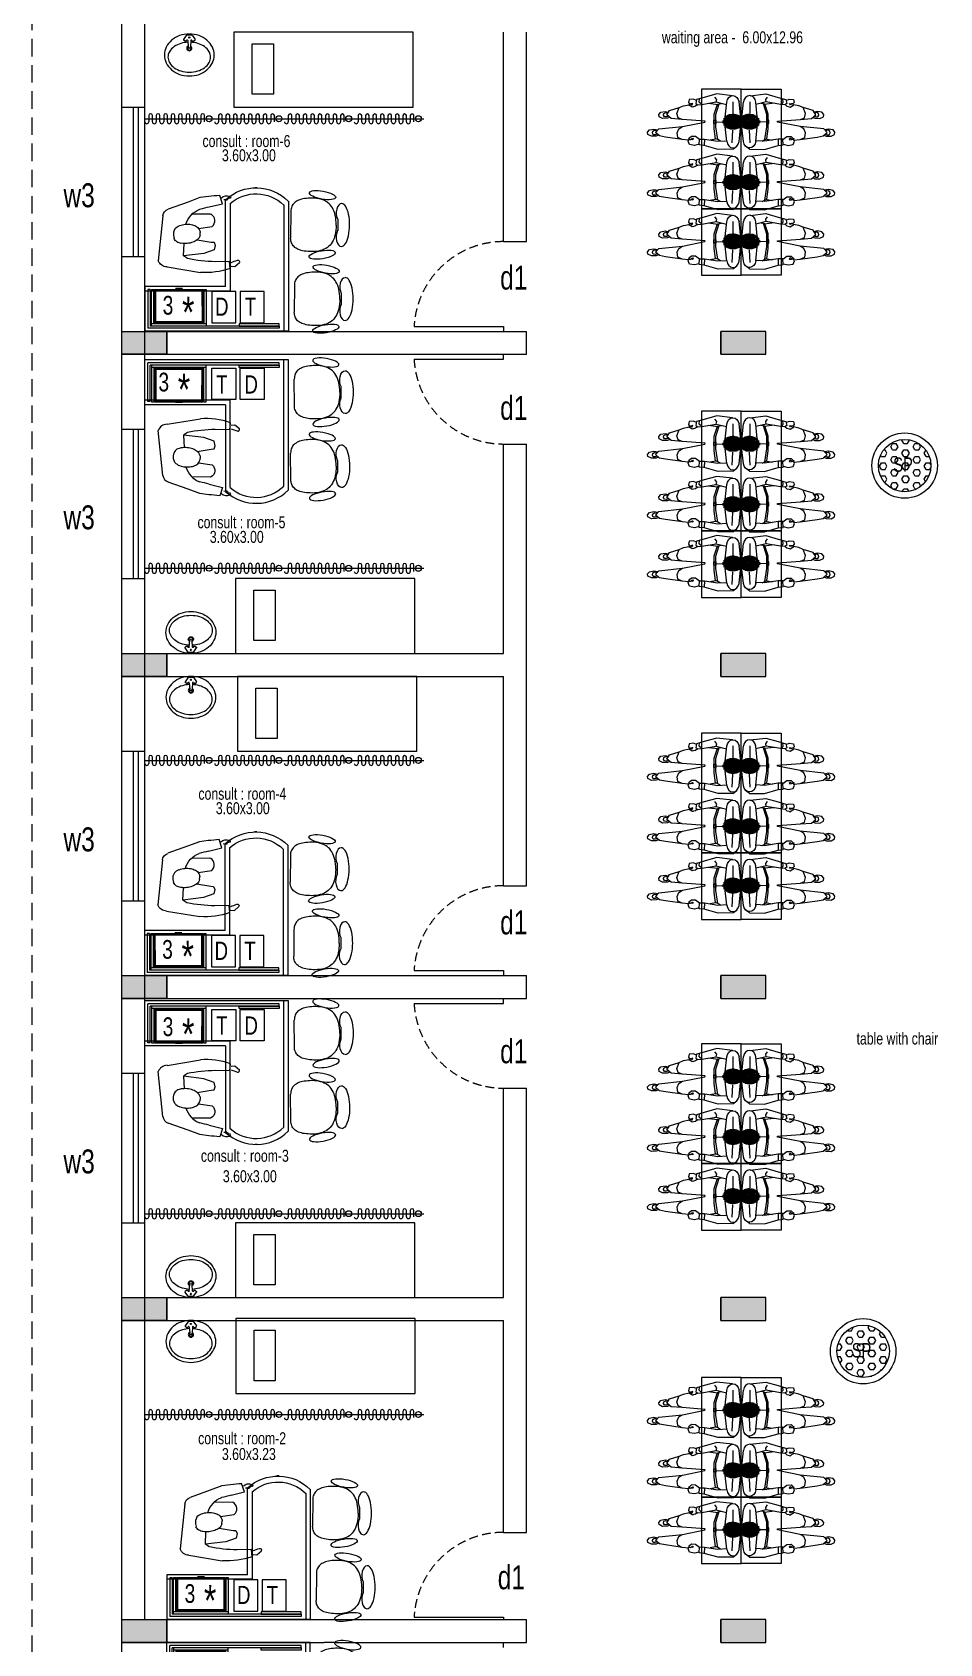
# Model space of a CAD drawing. Header units: metres. Extents: x 191982 to 427160, y -8904 to 80370.
# Drawn here: x 256643 to 265749, y 22452 to 38614 of the extents above; entities that cross this region are included whole.
import ezdxf

# ---------------------------------------------------------------- set-up
doc = ezdxf.new("R2010")
doc.units = ezdxf.units.M
doc.header["$LTSCALE"] = 700
doc.header["$MEASUREMENT"] = 0
for name, pattern in [('CENTER2', [28.575, 19.05, -3.175, 3.175, -3.175]), ('DASHED2', [0.375, 0.25, -0.125]), ('HIDDEN2', [0.1875, 0.125, -0.0625])]:
    doc.linetypes.add(name, pattern=pattern)
doc.layers.get('0').update_dxf_attribs({"lineweight": 9})
for name, color, linetype, lineweight in [('ELEVATION', 15, 'Continuous', 9), ('elevations', 22, 'Continuous', 9), ('FURNITURE', 7, 'Continuous', 9), ('human', 8, 'Continuous', 9), ('MAIN GATE', 7, 'Continuous', 9), ('MANPLAN', 7, 'Continuous', 9), ('NEW PLANS', 7, 'Continuous', 9), ('PLAN', 7, 'Continuous', 9), ('STEPS', 7, 'CENTER2', 9)]:
    doc.layers.add(name, color=color, linetype=linetype, lineweight=lineweight)
doc.styles.get("Standard").update_dxf_attribs({"font": 'swisscl.ttf'})

# ---------------------------------------------------------------- blocks, each defined once
blk = doc.blocks.new('BASIN')
at = {"layer": 'PLAN'}
for p, q in [((-0.066, 0.016), (-0.128, 0.012)), ((-0.073, 0.04), (-0.062, 0.056)), ((-0.063, 0.027), (-0.072, 0.033)), ((-0.016, 0.031), (-0.055, 0.058)), ((-0.01, -0.019), (-0.01, 0.019)), ((-0.066, -0.016), (-0.128, -0.012)), ((-0.073, -0.04), (-0.062, -0.056)), ((-0.063, -0.027), (-0.072, -0.033)), ((-0.016, -0.031), (-0.055, -0.058))]:
    blk.add_line(p, q, dxfattribs=at)
blk.add_lwpolyline([(-0.21, -0.25, 0.114941), (-0.132, -0.232, 0.103853), (-0.062, -0.177, 0.091249), (-0.016, -0.098, 0.083978), (0, 0, 0.083978), (-0.016, 0.098, 0.091249), (-0.062, 0.177, 0.103853), (-0.132, 0.232, 0.114941), (-0.21, 0.25, 0.114941), (-0.289, 0.232, 0.103853), (-0.359, 0.177, 0.091249), (-0.404, 0.098, 0.083978), (-0.42, 0, 0.083978), (-0.404, -0.098, 0.091249), (-0.359, -0.177, 0.103853), (-0.289, -0.232, 0.114941)], format="xyb", close=True, dxfattribs=at)
for points in [[(-0.082, 0.015, 0.058321), (-0.094, 0.085, 0.08231), (-0.126, 0.152, 0.106842), (-0.177, 0.199, 0.134388), (-0.232, 0.214, 0.134388), (-0.286, 0.199, 0.106842), (-0.338, 0.152, 0.08231), (-0.37, 0.085, 0.070665), (-0.382, 0)], [(-0.382, 0, 0.070665), (-0.37, -0.085, 0.08231), (-0.338, -0.152, 0.106842), (-0.286, -0.199, 0.134388), (-0.232, -0.214, 0.134388), (-0.177, -0.199, 0.106842), (-0.126, -0.152, 0.08231), (-0.094, -0.085, 0.058296), (-0.082, -0.015)]]:
    blk.add_lwpolyline(points, format="xyb", dxfattribs=at)
for radius in [0.00569, 0.00369]:
    blk.add_circle((-0.035, 0), radius, dxfattribs=at)
for centre, radius, start, end in [((-0.142, 0), 0.0257, 30.8964, 331.2082), ((-0.142, 0), 0.0188, 42.6613, 320.6475), ((-0.128, 0), 0.0123, 89.7573, 270.2427), ((-0.069, 0.037), 0.005, 145.9627, 235.9627), ((-0.066, 0.022), 0.0059, 268.9223, 55.3976), ((-0.058, 0.053), 0.005, 55.9627, 145.9627), ((-0.025, 0.02), 0.0144, 358.4, 54.5147), ((-0.069, -0.037), 0.005, 123.9181, 214.0373), ((-0.066, -0.022), 0.0059, 304.6024, 91.0777), ((-0.058, -0.053), 0.005, 214.0373, 304.0009), ((-0.025, -0.02), 0.0144, 305.4853, 1.6)]:
    blk.add_arc(centre, radius, start, end, dxfattribs=at)
blk = doc.blocks.new('ws')
at = {"layer": 'FURNITURE'}
for p, q in [((668705, 47927), (667265, 47927)), ((667265, 47477), (667265, 47927)), ((667295, 47508), (667295, 47897)), ((668613, 47897), (667295, 47897)), ((667318, 47508), (667318, 47874)), ((668613, 47874), (667318, 47874)), ((667333, 47874), (667333, 47506)), ((667881, 47874), (667333, 47874)), ((667881, 47851), (667333, 47851)), ((667356, 47851), (667356, 47506)), ((667363, 47844), (667363, 47506)), ((667851, 47843), (667363, 47844)), ((667376, 47844), (667375, 47506)), ((667838, 47506), (667839, 47843)), ((667851, 47506), (667851, 47843)), ((667858, 47506), (667858, 47851)), ((667881, 47506), (667881, 47874)), ((668213, 47874), (668613, 47874)), ((668213, 47851), (668213, 47874)), ((668613, 47851), (668213, 47851)), ((668613, 47874), (668613, 47897)), ((668613, 47874), (668613, 47851)), ((668659, 46660), (668659, 47927)), ((668705, 46621), (668705, 47927)), ((667839, 47831), (667376, 47831)), ((668121, 47523), (667265, 47523)), ((667375, 47518), (667838, 47518)), ((668121, 46646), (668121, 47523)), ((668075, 47477), (667265, 47477)), ((667318, 47508), (667295, 47508)), ((667333, 47506), (667356, 47506)), ((667363, 47506), (667851, 47506)), ((667642, 47499), (667572, 47499)), ((667858, 47506), (667881, 47506)), ((668075, 47477), (668075, 46606)), ((668393, 46487), (668371, 46487))]:
    blk.add_line(p, q, dxfattribs=at)
at = {"layer": 'FURNITURE', "ltscale": 12}
for p, q in [((668829, 47842, 375), (668818, 47836, 375)), ((668841, 47848, 375), (668829, 47842, 375)), ((668854, 47853, 375), (668841, 47848, 375)), ((668869, 47857, 375), (668854, 47853, 375)), ((668884, 47861, 375), (668869, 47857, 375)), ((668901, 47864, 375), (668884, 47861, 375)), ((668919, 47867, 375), (668901, 47864, 375)), ((668938, 47868, 375), (668919, 47867, 375)), ((668957, 47870, 375), (668938, 47868, 375)), ((668978, 47870, 375), (668957, 47870, 375)), ((669002, 47869, 375), (668978, 47870, 375)), ((669024, 47868, 375), (669002, 47869, 375)), ((669045, 47864, 375), (669024, 47868, 375)), ((669065, 47860, 375), (669045, 47864, 375)), ((669084, 47854, 375), (669065, 47860, 375)), ((669101, 47847, 375), (669084, 47854, 375)), ((669118, 47838, 375), (669101, 47847, 375)), ((668765, 47748, 375), (668764, 47735, 375)), ((668766, 47467, 375), (668764, 47735, 375)), ((668766, 47760, 375), (668765, 47748, 375)), ((668769, 47772, 375), (668766, 47760, 375)), ((668773, 47783, 375), (668769, 47772, 375)), ((668778, 47793, 375), (668773, 47783, 375)), ((668783, 47803, 375), (668778, 47793, 375)), ((668790, 47812, 375), (668783, 47803, 375)), ((668798, 47821, 375), (668790, 47812, 375)), ((668807, 47828, 375), (668798, 47821, 375)), ((668818, 47836, 375), (668807, 47828, 375)), ((669133, 47828, 375), (669118, 47838, 375)), ((669147, 47817, 375), (669133, 47828, 375)), ((669160, 47804, 375), (669147, 47817, 375)), ((669171, 47790, 375), (669160, 47804, 375)), ((669182, 47775, 375), (669171, 47790, 375)), ((669191, 47758, 375), (669182, 47775, 375)), ((669199, 47740, 375), (669191, 47758, 375)), ((669205, 47720, 375), (669199, 47740, 375)), ((669211, 47700, 375), (669205, 47720, 375)), ((669215, 47678, 375), (669211, 47700, 375)), ((669216, 47529, 375), (669212, 47507, 375)), ((669218, 47654, 375), (669215, 47678, 375)), ((669219, 47552, 375), (669216, 47529, 375)), ((669220, 47629, 375), (669218, 47654, 375)), ((669221, 47577, 375), (669219, 47552, 375)), ((669221, 47603, 375), (669220, 47629, 375)), ((669221, 47603, 375), (669221, 47577, 375)), ((669236, 47547, 375), (669236, 47659, 375)), ((668767, 47454, 375), (668766, 47467, 375)), ((668768, 47441, 375), (668767, 47454, 375)), ((668771, 47429, 375), (668768, 47441, 375)), ((668775, 47418, 375), (668771, 47429, 375)), ((668780, 47408, 375), (668775, 47418, 375)), ((668786, 47398, 375), (668780, 47408, 375)), ((668793, 47389, 375), (668786, 47398, 375)), ((668801, 47381, 375), (668793, 47389, 375)), ((668810, 47373, 375), (668801, 47381, 375)), ((668820, 47366, 375), (668810, 47373, 375)), ((668831, 47360, 375), (668820, 47366, 375)), ((668844, 47354, 375), (668831, 47360, 375)), ((669104, 47358, 375), (669087, 47351, 375)), ((669120, 47367, 375), (669104, 47358, 375)), ((669135, 47377, 375), (669120, 47367, 375)), ((669149, 47389, 375), (669135, 47377, 375)), ((669162, 47402, 375), (669149, 47389, 375)), ((669173, 47416, 375), (669162, 47402, 375)), ((669183, 47431, 375), (669173, 47416, 375)), ((669192, 47448, 375), (669183, 47431, 375)), ((669200, 47466, 375), (669192, 47448, 375)), ((669207, 47486, 375), (669200, 47466, 375)), ((669212, 47507, 375), (669207, 47486, 375)), ((668857, 47349, 375), (668844, 47354, 375)), ((668872, 47345, 375), (668857, 47349, 375)), ((668887, 47342, 375), (668872, 47345, 375)), ((668904, 47339, 375), (668887, 47342, 375)), ((668922, 47336, 375), (668904, 47339, 375)), ((668940, 47335, 375), (668922, 47336, 375)), ((668960, 47334, 375), (668940, 47335, 375)), ((668981, 47334, 375), (668960, 47334, 375)), ((669005, 47334, 375), (668981, 47334, 375)), ((669027, 47337, 375), (669005, 47334, 375)), ((669048, 47340, 375), (669027, 47337, 375)), ((669068, 47345, 375), (669048, 47340, 375)), ((669087, 47351, 375), (669068, 47345, 375)), ((668737, 47041, 375), (668733, 47030, 375)), ((668742, 47051, 375), (668737, 47041, 375)), ((668747, 47061, 375), (668742, 47051, 375)), ((668754, 47070, 375), (668747, 47061, 375)), ((668762, 47078, 375), (668754, 47070, 375)), ((668771, 47086, 375), (668762, 47078, 375)), ((668782, 47093, 375), (668771, 47086, 375)), ((668793, 47100, 375), (668782, 47093, 375)), ((668805, 47105, 375), (668793, 47100, 375)), ((668818, 47111, 375), (668805, 47105, 375)), ((668833, 47115, 375), (668818, 47111, 375)), ((668848, 47119, 375), (668833, 47115, 375)), ((668865, 47122, 375), (668848, 47119, 375)), ((668883, 47124, 375), (668865, 47122, 375)), ((668901, 47126, 375), (668883, 47124, 375)), ((668921, 47127, 375), (668901, 47126, 375)), ((668942, 47128, 375), (668921, 47127, 375)), ((668966, 47127, 375), (668942, 47128, 375)), ((668988, 47125, 375), (668966, 47127, 375)), ((669009, 47122, 375), (668988, 47125, 375)), ((669029, 47117, 375), (669009, 47122, 375)), ((669048, 47112, 375), (669029, 47117, 375)), ((669065, 47104, 375), (669048, 47112, 375)), ((669082, 47096, 375), (669065, 47104, 375)), ((669097, 47086, 375), (669082, 47096, 375)), ((669111, 47074, 375), (669097, 47086, 375)), ((669124, 47062, 375), (669111, 47074, 375)), ((669135, 47048, 375), (669124, 47062, 375)), ((669145, 47032, 375), (669135, 47048, 375)), ((668729, 47006, 375), (668728, 46992, 375)), ((668730, 46724, 375), (668728, 46992, 375)), ((668730, 47018, 375), (668729, 47006, 375)), ((668733, 47030, 375), (668730, 47018, 375)), ((669155, 47016, 375), (669145, 47032, 375)), ((669163, 46997, 375), (669155, 47016, 375)), ((669169, 46978, 375), (669163, 46997, 375)), ((669175, 46957, 375), (669169, 46978, 375)), ((669179, 46935, 375), (669175, 46957, 375)), ((669182, 46912, 375), (669179, 46935, 375)), ((669184, 46887, 375), (669182, 46912, 375)), ((669185, 46861, 375), (669184, 46887, 375)), ((669200, 46805, 375), (669200, 46917, 375)), ((668731, 46711, 375), (668730, 46724, 375)), ((668732, 46699, 375), (668731, 46711, 375)), ((669164, 46724, 375), (669156, 46706, 375)), ((669171, 46743, 375), (669164, 46724, 375)), ((669176, 46764, 375), (669171, 46743, 375)), ((669180, 46786, 375), (669176, 46764, 375)), ((669183, 46810, 375), (669180, 46786, 375)), ((669185, 46835, 375), (669183, 46810, 375)), ((669185, 46861, 375), (669185, 46835, 375)), ((668735, 46687, 375), (668732, 46699, 375)), ((668739, 46676, 375), (668735, 46687, 375)), ((668744, 46666, 375), (668739, 46676, 375)), ((668750, 46656, 375), (668744, 46666, 375)), ((668757, 46647, 375), (668750, 46656, 375)), ((668765, 46639, 375), (668757, 46647, 375)), ((668774, 46631, 375), (668765, 46639, 375)), ((668784, 46624, 375), (668774, 46631, 375)), ((668795, 46618, 375), (668784, 46624, 375)), ((668808, 46612, 375), (668795, 46618, 375)), ((668821, 46607, 375), (668808, 46612, 375)), ((668836, 46603, 375), (668821, 46607, 375)), ((668851, 46599, 375), (668836, 46603, 375)), ((668868, 46596, 375), (668851, 46599, 375)), ((668886, 46594, 375), (668868, 46596, 375)), ((668904, 46593, 375), (668886, 46594, 375)), ((668924, 46592, 375), (668904, 46593, 375)), ((668945, 46591, 375), (668924, 46592, 375)), ((668969, 46592, 375), (668945, 46591, 375)), ((668991, 46594, 375), (668969, 46592, 375)), ((669012, 46598, 375), (668991, 46594, 375)), ((669032, 46603, 375), (669012, 46598, 375)), ((669051, 46609, 375), (669032, 46603, 375)), ((669068, 46616, 375), (669051, 46609, 375)), ((669084, 46625, 375), (669068, 46616, 375)), ((669099, 46635, 375), (669084, 46625, 375)), ((669113, 46647, 375), (669099, 46635, 375)), ((669126, 46659, 375), (669113, 46647, 375)), ((669137, 46674, 375), (669126, 46659, 375)), ((669147, 46689, 375), (669137, 46674, 375)), ((669156, 46706, 375), (669147, 46689, 375))]:
    blk.add_line(p, q, dxfattribs=at)
at = {"layer": 'FURNITURE', "color": 8}
for p, q in [((667446, 46768), (667399, 47219)), ((667488, 47281), (667822, 47337)), ((667692, 47198), (667652, 47171)), ((668116, 47226), (667970, 47229)), ((668122, 47297), (668116, 47226)), ((668131, 47273), (668168, 47277)), ((668168, 47277), (668214, 47237)), ((667858, 47147), (667652, 47171)), ((667652, 47171), (667658, 47047)), ((667962, 47110), (667858, 47147)), ((667932, 47033), (667959, 47034)), ((667959, 47034), (667971, 47065)), ((667971, 47065), (667962, 47110)), ((667552, 46966), (667559, 46995)), ((667552, 46933), (667552, 46966)), ((667566, 46899), (667552, 46933)), ((667790, 47009), (667932, 47033)), ((667805, 46895), (667942, 46875)), ((667819, 46966), (667821, 46937)), ((667923, 46751), (667738, 46753)), ((667931, 46754), (667923, 46751)), ((667699, 46631), (667500, 46702)), ((667818, 46586), (667699, 46631)), ((667906, 46575), (667818, 46586)), ((667910, 46680), (668044, 46647)), ((668044, 46647), (668016, 46564)), ((668016, 46564), (668016, 46564)), ((668016, 46564), (668016, 46564)), ((668078, 46608), (668056, 46609))]:
    blk.add_line(p, q, dxfattribs=at)
at = {"layer": 'FURNITURE'}
for radius, start, end in [(455, 227.5843, 315.0769), (395, 228.6026, 314.4206)]:
    blk.add_arc((668382, 46943), radius, start, end, dxfattribs=at)
at = {"layer": 'FURNITURE', "ltscale": 12, "extrusion": (0, 0, -1)}
for centre, major_axis, ratio, start_param, end_param in [((669081, 47901, 0), (-132, 23), 0.3, -1.570796, 4.712389), ((669274, 47724, 0), (-0.5, 93.9), 0.571429, 3.95137, 6.283186), ((669275, 47603, 0), (-1, 215), 0.375, 0, 3.141593), ((669275, 47483, 0), (-0.5, 93.9), 0.571429, 3.141592, 5.473402), ((669084, 47304, 0), (132, 24), 0.3, 4.712389, 10.995574), ((669045, 47159, 0), (-132, 23), 0.3, -1.570796, 4.712389), ((669238, 46982, 0), (-0.5, 93.9), 0.571429, 3.95137, 6.283186), ((669239, 46861, 0), (-1, 215), 0.375, 0, 3.141593), ((669239, 46740, 0), (-0.5, 93.9), 0.571429, 3.141592, 5.473402), ((669048, 46561, 0), (132, 24), 0.3, 4.712389, 10.995574)]:
    blk.add_ellipse(centre, major_axis=major_axis, ratio=ratio, start_param=start_param, end_param=end_param, dxfattribs=at)
at = {"layer": 'FURNITURE', "color": 8}
for centre, major_axis, ratio, start_param, end_param in [((667490, 47185), (95.7, -12.3), 1, 1.719618, 2.907669), ((667971, 45939), (1363, 149), 0.939866, 1.46862, 1.672973), ((667891, 46701), (686, -91), 0.919648, 1.350379, 1.791214), ((668598, 48448), (1287, -174), 1, 4.47917, 4.53015), ((668199, 47229), (2.8, 16.1), 1, 2.999443, 5.387528), ((667659, 46885), (28, 160), 1, 0.348288, 0.635012), ((667669, 46829), (215, -38), 1, 1.651056, 1.920034), ((667669, 46829), (38, 215), 1, -0.188719, 0.08026), ((667692, 46887), (27, 154), 1, -0.506934, -0.188719), ((667629, 46966), (13.3, 75.6), 1, 0.753992, 1.348649), ((667650, 46970), (108, -19), 1, 4.018348, 4.557921), ((667703, 47010), (27, 154), 1, 3.490831, 3.809046), ((667753, 46928), (59.8, -10.5), 1, 5.290249, 6.09033), ((667750, 46951), (69.6, -12.3), 1, 0.389868, 1.134958), ((667741, 46947), (14, 79.4), 1, 4.347655, 4.762279), ((667527, 46780), (81, -14.3), 1, 3.456142, 4.546182), ((667692, 47071), (38, 215), 1, 2.952874, 3.221852), ((667692, 47071), (38, 215), 1, 3.221852, 3.490831), ((667899, 46920), (230, -31), 1, 3.571543, 4.480193), ((666219, 39982), (978, 6839), 1, -0.105221, -0.091082), ((667275, 39296), (972, 7241), 1, 0.031824, 0.046996), ((668087, 46646), (78.6, -13.8), 1, 4.14765, 5.268631), ((668085, 46602), (1.66, 9.45), 1, -1.145356, 1.069697), ((668113, 46610), (3.3, 18.9), 1, 1.996237, 3.283887), ((668118, 46580), (11.7, -2.1), 1, 0.741246, 2.194457), ((668111, 46587), (16.5, -2.9), 1, 5.268631, 6.380468)]:
    blk.add_ellipse(centre, major_axis=major_axis, ratio=ratio, start_param=start_param, end_param=end_param, dxfattribs=at)
at = {"layer": 'FURNITURE', "color": 8, "extrusion": (0, 0, -1)}
blk.add_ellipse((667893, 46818), major_axis=(73.4, -12.9), ratio=1, start_param=-1.028066, end_param=0.867547, dxfattribs=at)
blk = doc.blocks.new('Seating Man')
at = {"layer": 'MANPLAN'}
for p, q in [((-143, 537), (-125, 572)), ((-142, 488), (-143, 537)), ((-133, 465), (-142, 488)), ((-140, 457), (-106, 496)), ((-128, 498), (-127, 518)), ((-122, 478), (-128, 498)), ((-127, 518), (-110, 527)), ((-125, 572), (-103, 575)), ((-110, 527), (-93, 524)), ((-106, 496), (-70, 464)), ((-103, 575), (-80, 556)), ((-93, 524), (-83, 506)), ((-83, 506), (-89, 481)), ((-80, 556), (-71, 512)), ((-71, 512), (-79, 472)), ((-175, 228), (-151, 396)), ((-151, 396), (-140, 457)), ((-70, 464), (-45, 226)), ((26, 229), (35, 339)), ((35, 424), (53, 460)), ((37, 375), (35, 424)), ((35, 339), (71, 382)), ((46, 353), (37, 375)), ((51, 385), (52, 405)), ((57, 365), (51, 385)), ((52, 405), (68, 414)), ((53, 460), (75, 463)), ((68, 414), (86, 411)), ((71, 382), (114, 357)), ((75, 463), (99, 443)), ((86, 411), (95, 393)), ((95, 393), (90, 371)), ((99, 443), (107, 399)), ((107, 399), (100, 365)), ((114, 357), (144, 257)), ((-225, 156), (-191, 169)), ((-191, 169), (-169, 157)), ((-182, 164), (-175, 228)), ((-175, 228), (-154, 273)), ((-166, 165), (-174, 155)), ((-161, 154), (-166, 165)), ((-154, 273), (-107, 280)), ((-107, 280), (-67, 262)), ((-67, 262), (-45, 226)), ((-45, 226), (0, 0)), ((9, -1), (26, 229)), ((26, 229), (43, 270)), ((43, 270), (84, 281)), ((84, 281), (144, 257)), ((144, 257), (161, 214)), ((161, 214), (173, 159)), ((195, 165), (181, 154)), ((225, 158), (195, 165)), ((-275, -133), (-236, 7)), ((-236, 7), (-230, 57)), ((-172, 5), (-236, 7)), ((-234, 105), (-225, 156)), ((-222, 57), (-234, 105)), ((-230, 57), (-171, 54)), ((-172, 5), (-193, -130)), ((-178, 122), (-174, 141)), ((-171, 117), (-178, 122)), ((-174, 155), (-175, 145)), ((-175, 145), (-163, 125)), ((-175, 54), (-145, 93)), ((-171, 54), (-172, 5)), ((-163, 125), (-171, 117)), ((-144, 135), (-161, 154)), ((-145, 93), (-144, 135)), ((0, 0), (9, -1)), ((150, 128), (167, 150)), ((152, 116), (150, 128)), ((158, 93), (153, 115)), ((174, 75), (158, 93)), ((167, 150), (167, 161)), ((167, 161), (181, 155)), ((181, 144), (172, 128)), ((172, 128), (187, 121)), ((185, 92), (172, 71)), ((172, 71), (176, 30)), ((176, 30), (200, 57)), ((176, 30), (201, -114)), ((178, 138), (181, 124)), ((181, 155), (181, 144)), ((187, 121), (181, 144)), ((225, 83), (185, 92)), ((200, 57), (233, 53)), ((217, 85), (229, 115)), ((229, 115), (225, 158)), ((247, 7), (225, 83)), ((282, -118), (247, 7)), ((-273, -281), (-275, -133)), ((-193, -130), (-188, -219)), ((-192, -155), (-177, -128)), ((-171, -107), (-181, -51)), ((-177, -128), (-168, -107)), ((-177, -128), (-49, -108)), ((-168, -107), (-67, -93)), ((-67, -93), (79, -93)), ((-49, -108), (76, -109)), ((2, -109), (-1, -181)), ((76, -109), (183, -142)), ((79, -93), (179, -127)), ((201, -114), (175, -217)), ((188, -36), (176, -130)), ((179, -127), (183, -142)), ((183, -142), (187, -168)), ((201, -114), (225, -119)), ((225, -119), (250, -101)), ((264, -276), (282, -118)), ((-273, -281), (-243, -321)), ((-210, -275), (-81, -281)), ((-194, -220), (-16, -201)), ((19, -271), (-76, -271)), ((17, -281), (-76, -281)), ((15, -291), (-76, -291)), ((22, -261), (-75, -261)), ((13, -301), (-75, -301)), ((24, -251), (-73, -251)), ((11, -311), (-73, -311)), ((26, -241), (-70, -241)), ((9, -321), (-70, -321)), ((28, -231), (-66, -231)), ((30, -221), (-61, -221)), ((32, -211), (-54, -211)), ((35, -201), (-46, -201)), ((37, -191), (-34, -191)), ((14, -181), (-10, -181)), ((10, -317), (71, -330)), ((12, -307), (75, -320)), ((14, -297), (77, -311)), ((16, -288), (79, -301)), ((18, -278), (81, -291)), ((20, -201), (199, -220)), ((20, -268), (81, -281)), ((22, -258), (80, -271)), ((24, -248), (79, -260)), ((26, -239), (77, -249)), ((29, -229), (74, -238)), ((31, -219), (69, -227)), ((33, -209), (62, -216)), ((35, -200), (53, -203)), ((202, -280), (84, -279)), ((-197, -342), (-27, -361)), ((7, -331), (-66, -331)), ((4, -341), (-62, -341)), ((2, -351), (-55, -351)), ((0, -361), (-47, -361)), ((-2, -371), (-35, -371)), ((-3, -381), (-15, -381)), ((-4, -380), (7, -383)), ((-3, -376), (20, -380)), ((-1, -366), (35, -373)), ((1, -356), (46, -366)), ((4, -346), (55, -357)), ((6, -336), (61, -348)), ((8, -327), (67, -339)), ((40, -359), (202, -342))]:
    blk.add_line(p, q, dxfattribs=at)
for points in [[(-15, -88), (19, -88), (19, -111), (-15, -111)], [(-13, -90), (17, -90), (17, -110), (-13, -110)]]:
    blk.add_lwpolyline(points, close=True, dxfattribs=at)
blk.add_ellipse((-187, -281), major_axis=(72.5, 0), ratio=0.852791, start_param=1.661118, end_param=4.57586, dxfattribs=at)
at = {"layer": 'MANPLAN', "extrusion": (0, 0, -1)}
blk.add_ellipse((192, -281), major_axis=(-72.5, 0), ratio=0.852791, start_param=1.661118, end_param=4.57586, dxfattribs=at)
blk = doc.blocks.new('BED1')
at = {"layer": 'FURNITURE'}
for p, q in [((3524655, 167438), (3524655, 169238)), ((3524655, 169238), (3525405, 169238)), ((3525405, 169238), (3525405, 167438)), ((3525405, 167438), (3524655, 167438))]:
    blk.add_line(p, q, dxfattribs=at)
blk.add_lwpolyline([(3525277, 169054), (3524772, 169054), (3524772, 168842), (3525277, 168842)], close=True, dxfattribs=at)
blk = doc.blocks.new('cur1')
at = {"layer": 'ELEVATION', "ltscale": 0.01}
blk.add_line((0, -701), (0, 0), dxfattribs=at)
blk.add_lwpolyline([(31, -100), (-31, -100, 1), (-31, -137), (31, -137, -1), (31, -175), (-31, -175, 1), (-31, -212), (31, -212, -1), (31, -250), (-31, -250, 1), (-31, -287), (31, -287, -1), (31, -325), (-31, -325, 1), (-31, -362), (31, -362, -1), (32, -400), (-31, -400, 1), (-31, -437), (32, -437, -1), (32, -475), (-31, -475, 1), (-31, -512), (32, -512, -1), (32, -550), (-31, -550, 1), (-31, -587), (32, -587, -1), (32, -625), (-31, -625, 1), (-31, -662), (32, -662, -1), (32, -700)], format="xyb", dxfattribs=at)
blk.add_circle((0, -55), 29.9, dxfattribs=at)
blk = doc.blocks.new('DAS')
at = {"layer": 'MAIN GATE'}
h = blk.add_hatch(dxfattribs=at)
h.set_pattern_fill('HEX', color=1, scale=0.3, style=0)
h.paths.add_polyline_path([(-3163.779, -2.2, 1), (-3163.253, -2.2, 1)])
at = {"layer": 'MAIN GATE', "color": 5}
for radius in [0.328, 0.263]:
    blk.add_circle((-3163.516, -2.2), radius, dxfattribs=at)
at = {"layer": 'NEW PLANS', "color": 7}
blk.add_text('SP', height=0.144, dxfattribs=at).set_placement((-3163.631, -2.262))

msp = doc.modelspace()

# ---------------------------------------------------------------- hatches: boundary and pattern name
at = {"layer": 'NEW PLANS'}
for points in [[(257542.955, 35614.132), (257542.955, 35384.132), (257772.955, 35384.132), (257772.955, 35614.132)], [(257542.955, 35614.132), (257542.955, 35384.132), (257772.955, 35384.132), (257772.955, 35614.132)], [(257772.955, 35614.132), (257772.955, 35384.132), (257992.955, 35384.132), (257992.955, 35614.132)], [(257772.955, 35614.132), (257772.955, 35384.132), (257992.955, 35384.132), (257992.955, 35614.132)], [(263552.955, 35614.132), (263552.955, 35384.132), (263772.955, 35384.132), (263772.955, 35614.132)], [(263552.955, 35614.132), (263552.955, 35384.132), (263772.955, 35384.132), (263772.955, 35614.132)], [(263772.955, 35614.132), (263772.955, 35384.132), (264002.955, 35384.132), (264002.955, 35614.132)], [(263772.955, 35614.132), (263772.955, 35384.132), (264002.955, 35384.132), (264002.955, 35614.132)], [(257542.955, 32384.132), (257542.955, 32154.132), (257772.955, 32154.132), (257772.955, 32384.132)], [(257772.955, 32384.132), (257772.955, 32154.132), (257992.955, 32154.132), (257992.955, 32384.132)], [(263552.955, 32384.132), (263552.955, 32154.132), (263772.955, 32154.132), (263772.955, 32384.132)], [(263552.955, 32384.132), (263552.955, 32154.132), (263772.955, 32154.132), (263772.955, 32384.132)], [(263772.955, 32384.132), (263772.955, 32154.132), (264002.955, 32154.132), (264002.955, 32384.132)], [(263772.955, 32384.132), (263772.955, 32154.132), (264002.955, 32154.132), (264002.955, 32384.132)], [(257542.955, 29154.132), (257542.955, 28924.132), (257772.955, 28924.132), (257772.955, 29154.132)], [(257542.955, 29154.132), (257542.955, 28924.132), (257772.955, 28924.132), (257772.955, 29154.132)], [(257772.955, 29154.132), (257772.955, 28924.132), (257992.955, 28924.132), (257992.955, 29154.132)], [(257772.955, 29154.132), (257772.955, 28924.132), (257992.955, 28924.132), (257992.955, 29154.132)], [(263552.955, 29154.132), (263552.955, 28924.132), (263772.955, 28924.132), (263772.955, 29154.132)], [(263552.955, 29154.132), (263552.955, 28924.132), (263772.955, 28924.132), (263772.955, 29154.132)], [(263772.955, 29154.132), (263772.955, 28924.132), (264002.955, 28924.132), (264002.955, 29154.132)], [(263772.955, 29154.132), (263772.955, 28924.132), (264002.955, 28924.132), (264002.955, 29154.132)], [(257542.955, 25924.132), (257542.955, 25694.132), (257772.955, 25694.132), (257772.955, 25924.132)], [(257772.955, 25924.132), (257772.955, 25694.132), (257992.955, 25694.132), (257992.955, 25924.132)], [(263552.955, 25924.132), (263552.955, 25694.132), (263772.955, 25694.132), (263772.955, 25924.132)], [(263552.955, 25924.132), (263552.955, 25694.132), (263772.955, 25694.132), (263772.955, 25924.132)], [(263772.955, 25924.132), (263772.955, 25694.132), (264002.955, 25694.132), (264002.955, 25924.132)], [(263772.955, 25924.132), (263772.955, 25694.132), (264002.955, 25694.132), (264002.955, 25924.132)], [(257542.955, 22694.132), (257542.955, 22464.132), (257772.955, 22464.132), (257772.955, 22694.132)], [(257542.955, 22694.132), (257542.955, 22464.132), (257772.955, 22464.132), (257772.955, 22694.132)], [(257772.955, 22694.132), (257772.955, 22464.132), (257992.955, 22464.132), (257992.955, 22694.132)], [(257772.955, 22694.132), (257772.955, 22464.132), (257992.955, 22464.132), (257992.955, 22694.132)], [(263552.955, 22694.132), (263552.955, 22464.132), (263772.955, 22464.132), (263772.955, 22694.132)], [(263552.955, 22694.132), (263552.955, 22464.132), (263772.955, 22464.132), (263772.955, 22694.132)], [(263772.955, 22694.132), (263772.955, 22464.132), (264002.955, 22464.132), (264002.955, 22694.132)], [(263772.955, 22694.132), (263772.955, 22464.132), (264002.955, 22464.132), (264002.955, 22694.132)]]:
    msp.add_hatch(color=256, dxfattribs=at).paths.add_polyline_path(points)

# ---------------------------------------------------------------- linework, layer by layer
for points in [[(258445.184, 35699.114), (258686.588, 35699.114), (258686.588, 36013.489), (258445.184, 36013.489)], [(258729.391, 35699.114), (258970.795, 35699.114), (258970.795, 36013.489), (258729.391, 36013.489)], [(258445.184, 35243.682), (258686.588, 35243.682), (258686.588, 34929.307), (258445.184, 34929.307)], [(258729.391, 35243.682), (258970.795, 35243.682), (258970.795, 34929.307), (258729.391, 34929.307)], [(258440.184, 29239.114), (258681.588, 29239.114), (258681.588, 29553.489), (258440.184, 29553.489)], [(258724.391, 29239.114), (258965.795, 29239.114), (258965.795, 29553.489), (258724.391, 29553.489)], [(258445.184, 28814.149), (258686.588, 28814.149), (258686.588, 28499.774), (258445.184, 28499.774)], [(258729.391, 28814.149), (258970.795, 28814.149), (258970.795, 28499.774), (258729.391, 28499.774)], [(258665.184, 22779.114), (258906.588, 22779.114), (258906.588, 23093.489), (258665.184, 23093.489)], [(258949.391, 22779.114), (259190.795, 22779.114), (259190.795, 23093.489), (258949.391, 23093.489)]]:
    msp.add_lwpolyline(points, close=True)
at = {"layer": 'elevations'}
for p, q in [((257992.955, 22694.132), (261602.955, 22694.132)), ((261372.955, 22719.132), (261372.955, 22694.132))]:
    msp.add_line(p, q, dxfattribs=at)
at = {"layer": 'FURNITURE'}
for points in [[(263757.075, 38042.925), (263357.075, 38042.925), (263357.075, 36842.925), (263757.075, 36842.925)], [(263757.075, 38042.925), (264157.075, 38042.925), (264157.075, 36842.925), (263757.075, 36842.925)], [(263757.075, 36842.925), (263357.075, 36842.925), (263357.075, 36176.132), (263757.075, 36176.132)], [(263757.075, 36842.925), (264157.075, 36842.925), (264157.075, 36176.132), (263757.075, 36176.132)], [(263757.075, 34812.925), (263357.075, 34812.925), (263357.075, 33612.925), (263757.075, 33612.925)], [(263757.075, 34812.925), (264157.075, 34812.925), (264157.075, 33612.925), (263757.075, 33612.925)], [(263757.075, 33612.925), (263357.075, 33612.925), (263357.075, 32946.132), (263757.075, 32946.132)], [(263757.075, 33612.925), (264157.075, 33612.925), (264157.075, 32946.132), (263757.075, 32946.132)], [(263757.075, 31582.925), (263357.075, 31582.925), (263357.075, 30382.925), (263757.075, 30382.925)], [(263757.075, 31582.925), (264157.075, 31582.925), (264157.075, 30382.925), (263757.075, 30382.925)], [(263757.075, 30382.925), (263357.075, 30382.925), (263357.075, 29716.132), (263757.075, 29716.132)], [(263757.075, 30382.925), (264157.075, 30382.925), (264157.075, 29716.132), (263757.075, 29716.132)], [(263757.075, 28467.925), (263357.075, 28467.925), (263357.075, 27267.925), (263757.075, 27267.925)], [(263757.075, 28467.925), (264157.075, 28467.925), (264157.075, 27267.925), (263757.075, 27267.925)], [(263757.075, 27267.925), (263357.075, 27267.925), (263357.075, 26601.132), (263757.075, 26601.132)], [(263757.075, 27267.925), (264157.075, 27267.925), (264157.075, 26601.132), (263757.075, 26601.132)], [(263757.075, 25122.925), (263357.075, 25122.925), (263357.075, 23922.925), (263757.075, 23922.925)], [(263757.075, 25122.925), (264157.075, 25122.925), (264157.075, 23922.925), (263757.075, 23922.925)], [(263757.075, 23922.925), (263357.075, 23922.925), (263357.075, 23256.132), (263757.075, 23256.132)], [(263757.075, 23922.925), (264157.075, 23922.925), (264157.075, 23256.132), (263757.075, 23256.132)]]:
    msp.add_lwpolyline(points, close=True, dxfattribs=at)
at = {"layer": 'NEW PLANS'}
for p, q in [((257542.955, 22694.132), (257542.955, 54764.132)), ((257542.955, 25924.132), (257542.955, 54764.132)), ((257542.955, 32384.132), (257542.955, 54764.132)), ((257772.955, 22694.132), (257772.955, 45074.132)), ((261372.955, 36514.132), (261372.955, 38614.132)), ((261602.955, 36514.132), (261602.955, 38614.132)), ((257542.955, 37864.132), (257772.955, 37864.132)), ((257657.955, 36364.132), (257657.955, 37864.132)), ((257707.955, 36364.132), (257707.955, 37864.132)), ((257772.955, 34284.132), (257772.955, 36714.132)), ((257772.955, 34284.132), (257772.955, 36714.132)), ((261372.955, 36514.132), (261602.955, 36514.132)), ((257542.955, 36364.132), (257772.955, 36364.132)), ((257542.955, 35614.132), (259572.955, 35614.132)), ((257542.955, 35614.132), (259572.955, 35614.132)), ((257542.955, 35614.132), (259572.955, 35614.132)), ((257542.955, 35614.132), (259572.955, 35614.132)), ((257542.955, 35614.132), (259572.955, 35614.132)), ((257542.955, 35614.132), (259572.955, 35614.132)), ((257542.955, 35614.132), (259572.955, 35614.132)), ((257542.955, 35614.132), (259572.955, 35614.132)), ((257542.955, 35614.132), (259572.955, 35614.132)), ((257542.955, 35614.132), (259572.955, 35614.132)), ((257542.955, 35614.132), (259572.955, 35614.132)), ((257542.955, 35614.132), (259572.955, 35614.132)), ((257542.955, 35614.132), (259692.955, 35614.132)), ((257992.955, 35384.132), (257992.955, 35614.132)), ((257992.955, 35384.132), (257992.955, 35614.132)), ((259692.955, 35614.132), (261372.955, 35614.132)), ((259692.955, 35614.132), (261372.955, 35614.132)), ((259692.955, 35614.132), (261372.955, 35614.132)), ((259692.955, 35614.132), (261372.955, 35614.132)), ((259692.955, 35614.132), (261372.955, 35614.132)), ((259692.955, 35614.132), (261372.955, 35614.132)), ((259692.955, 35614.132), (261602.955, 35614.132)), ((260474.345, 35664.132), (261372.955, 35664.132)), ((261372.955, 35664.132), (261372.955, 35614.132)), ((261602.955, 35384.132), (261602.955, 35614.132)), ((263552.955, 35384.132), (263552.955, 35614.132)), ((263552.955, 35384.132), (263552.955, 35614.132)), ((257542.955, 35384.132), (259572.955, 35384.132)), ((257542.955, 35384.132), (259572.955, 35384.132)), ((257542.955, 35384.132), (259572.955, 35384.132)), ((257542.955, 35384.132), (259572.955, 35384.132)), ((257542.955, 35384.132), (259572.955, 35384.132)), ((257542.955, 35384.132), (259572.955, 35384.132)), ((257542.955, 35384.132), (259572.955, 35384.132)), ((257542.955, 35384.132), (259572.955, 35384.132)), ((257542.955, 35384.132), (259572.955, 35384.132)), ((257542.955, 35384.132), (259692.955, 35384.132)), ((259692.955, 35384.132), (261602.955, 35384.132)), ((259692.955, 35384.132), (261602.955, 35384.132)), ((259692.955, 35384.132), (261602.955, 35384.132)), ((259692.955, 35384.132), (261602.955, 35384.132)), ((259692.955, 35384.132), (261602.955, 35384.132)), ((259692.955, 35384.132), (261602.955, 35384.132)), ((259692.955, 35384.132), (261602.955, 35384.132)), ((260474.345, 35334.132), (261372.955, 35334.132)), ((261372.955, 35334.132), (261372.955, 35384.132)), ((257542.955, 34634.132), (257772.955, 34634.132)), ((257657.955, 33134.132), (257657.955, 34634.132)), ((257707.955, 33134.132), (257707.955, 34634.132)), ((261372.955, 34484.132), (261602.955, 34484.132)), ((261372.955, 32384.132), (261372.955, 34484.132)), ((261602.955, 32154.132), (261602.955, 34484.132)), ((257542.955, 33134.132), (257772.955, 33134.132)), ((257542.955, 32384.132), (261372.955, 32384.132)), ((257992.955, 32154.132), (257992.955, 32384.132)), ((263552.955, 32154.132), (263552.955, 32384.132)), ((263552.955, 32154.132), (263552.955, 32384.132)), ((257542.955, 32154.132), (261372.955, 32154.132)), ((257542.955, 32154.132), (261372.955, 32154.132)), ((257542.955, 32154.132), (261372.955, 32154.132)), ((257542.955, 32154.132), (261372.955, 32154.132)), ((257542.955, 32154.132), (261372.955, 32154.132)), ((261372.955, 30054.132), (261372.955, 32154.132)), ((261602.955, 30054.132), (261602.955, 32154.132)), ((257542.955, 31404.132), (257772.955, 31404.132)), ((257657.955, 29904.132), (257657.955, 31404.132)), ((257707.955, 29904.132), (257707.955, 31404.132)), ((257772.955, 27824.132), (257772.955, 30254.132)), ((257542.955, 29904.132), (257772.955, 29904.132)), ((261372.955, 30054.132), (261602.955, 30054.132)), ((257542.955, 29154.132), (259572.955, 29154.132)), ((257542.955, 29154.132), (259572.955, 29154.132)), ((257542.955, 29154.132), (259572.955, 29154.132)), ((257542.955, 29154.132), (259572.955, 29154.132)), ((257542.955, 29154.132), (259572.955, 29154.132)), ((257542.955, 29154.132), (259572.955, 29154.132)), ((257542.955, 29154.132), (259572.955, 29154.132)), ((257542.955, 29154.132), (259572.955, 29154.132)), ((257542.955, 29154.132), (259692.955, 29154.132)), ((257992.955, 28924.132), (257992.955, 29154.132)), ((257992.955, 28924.132), (257992.955, 29154.132)), ((259692.955, 29154.132), (261602.955, 29154.132)), ((260474.345, 29204.132), (261372.955, 29204.132)), ((261372.955, 29204.132), (261372.955, 29204.132)), ((261372.955, 29204.132), (261372.955, 29154.132)), ((261602.955, 28924.132), (261602.955, 29154.132)), ((263552.955, 28924.132), (263552.955, 29154.132)), ((263552.955, 28924.132), (263552.955, 29154.132)), ((257542.955, 28924.132), (259572.955, 28924.132)), ((257542.955, 28924.132), (259572.955, 28924.132)), ((257542.955, 28924.132), (259572.955, 28924.132)), ((257542.955, 28924.132), (259572.955, 28924.132)), ((257542.955, 28924.132), (259572.955, 28924.132)), ((257542.955, 28924.132), (259692.955, 28924.132)), ((259692.955, 28924.132), (261602.955, 28924.132)), ((259692.955, 28924.132), (261602.955, 28924.132)), ((259692.955, 28924.132), (261602.955, 28924.132)), ((260474.345, 28874.132), (261372.955, 28874.132)), ((261372.955, 28874.132), (261372.955, 28924.132)), ((261372.955, 28874.132), (261372.955, 28874.132)), ((257542.955, 28174.132), (257772.955, 28174.132)), ((257657.955, 26674.132), (257657.955, 28174.132)), ((257707.955, 26674.132), (257707.955, 28174.132)), ((261372.955, 28024.132), (261602.955, 28024.132)), ((261372.955, 25924.132), (261372.955, 28024.132)), ((261602.955, 25694.132), (261602.955, 28024.132)), ((257542.955, 26674.132), (257772.955, 26674.132)), ((257542.955, 25924.132), (261372.955, 25924.132)), ((257992.955, 25694.132), (257992.955, 25924.132)), ((263552.955, 25694.132), (263552.955, 25924.132)), ((263552.955, 25694.132), (263552.955, 25924.132)), ((257542.955, 25694.132), (261372.955, 25694.132)), ((257542.955, 25694.132), (261372.955, 25694.132)), ((257542.955, 25694.132), (261372.955, 25694.132)), ((257542.955, 25694.132), (261372.955, 25694.132)), ((257542.955, 25694.132), (261372.955, 25694.132)), ((261372.955, 23569.132), (261372.955, 25694.132)), ((261602.955, 23569.132), (261602.955, 25694.132)), ((257772.955, 22694.132), (257772.955, 23794.132)), ((257772.955, 22694.132), (257772.955, 23794.132)), ((261372.955, 23569.132), (261602.955, 23569.132)), ((257992.955, 22464.132), (257992.955, 22694.132)), ((257992.955, 22464.132), (257992.955, 22694.132)), ((260474.345, 22719.132), (261372.955, 22719.132)), ((261602.955, 22464.132), (261602.955, 22694.132)), ((263552.955, 22464.132), (263552.955, 22694.132)), ((263552.955, 22464.132), (263552.955, 22694.132)), ((257542.955, 22464.132), (259572.955, 22464.132)), ((257542.955, 22464.132), (259572.955, 22464.132)), ((257542.955, 22464.132), (259572.955, 22464.132)), ((259692.955, 22464.132), (259572.955, 22464.132)), ((259692.955, 22464.132), (261602.955, 22464.132)), ((259692.955, 22464.132), (261602.955, 22464.132)), ((259692.955, 22464.132), (261602.955, 22464.132)), ((261372.955, 22414.132), (261372.955, 22464.132))]:
    msp.add_line(p, q, dxfattribs=at)
for points in [[(257542.955, 35384.132), (257542.955, 35614.132), (257992.955, 35614.132), (257992.955, 35384.132)], [(257542.955, 35384.132), (257542.955, 35614.132), (257992.955, 35614.132), (257992.955, 35384.132)], [(264002.955, 35384.132), (264002.955, 35614.132), (263552.955, 35614.132), (263552.955, 35384.132)], [(264002.955, 35384.132), (264002.955, 35614.132), (263552.955, 35614.132), (263552.955, 35384.132)], [(257542.955, 32154.132), (257542.955, 32384.132), (257992.955, 32384.132), (257992.955, 32154.132)], [(264002.955, 32154.132), (264002.955, 32384.132), (263552.955, 32384.132), (263552.955, 32154.132)], [(264002.955, 32154.132), (264002.955, 32384.132), (263552.955, 32384.132), (263552.955, 32154.132)], [(257542.955, 28924.132), (257542.955, 29154.132), (257992.955, 29154.132), (257992.955, 28924.132)], [(257542.955, 28924.132), (257542.955, 29154.132), (257992.955, 29154.132), (257992.955, 28924.132)], [(264002.955, 28924.132), (264002.955, 29154.132), (263552.955, 29154.132), (263552.955, 28924.132)], [(264002.955, 28924.132), (264002.955, 29154.132), (263552.955, 29154.132), (263552.955, 28924.132)], [(257542.955, 25694.132), (257542.955, 25924.132), (257992.955, 25924.132), (257992.955, 25694.132)], [(264002.955, 25694.132), (264002.955, 25924.132), (263552.955, 25924.132), (263552.955, 25694.132)], [(264002.955, 25694.132), (264002.955, 25924.132), (263552.955, 25924.132), (263552.955, 25694.132)], [(257542.955, 22464.132), (257542.955, 22694.132), (257992.955, 22694.132), (257992.955, 22464.132)], [(257542.955, 22464.132), (257542.955, 22694.132), (257992.955, 22694.132), (257992.955, 22464.132)], [(264002.955, 22464.132), (264002.955, 22694.132), (263552.955, 22694.132), (263552.955, 22464.132)], [(264002.955, 22464.132), (264002.955, 22694.132), (263552.955, 22694.132), (263552.955, 22464.132)]]:
    msp.add_lwpolyline(points, close=True, dxfattribs=at)
at = {"layer": 'NEW PLANS', "linetype": 'HIDDEN2'}
for centre, start, end in [((261372.955, 35614.132), 90, 176.8152615), ((261372.955, 35384.132), 183.1847385, 270), ((261372.955, 29154.132), 90, 176.8152615), ((261372.955, 28924.132), 183.1847385, 270), ((261372.955, 22669.132), 90, 176.8152615)]:
    msp.add_arc(centre, 900, start, end, dxfattribs=at)
at = {"layer": 'PLAN', "linetype": 'DASHED2'}
msp.add_lwpolyline([(256642.955, 19209.132), (256642.955, 55136.924), (260400.163, 58894.132), (262872.955, 58894.132), (262872.955, 62124.132), (266102.955, 62124.132), (266102.955, 64596.924), (269860.163, 68354.132), (290215.747, 68354.132), (293742.955, 64826.924), (293742.955, 62124.132), (296972.955, 62124.132), (296972.955, 58894.132), (299675.747, 58894.132), (303202.955, 55366.924), (303202.955, 42074.132)], dxfattribs=at)
at = {"layer": 'PLAN'}
msp.add_lwpolyline([(257542.955, 19209.132), (257542.955, 54764.132), (260772.955, 57994.132), (263772.955, 57994.132), (263772.955, 61224.132), (267002.955, 61224.132), (267002.955, 64224.132), (270232.955, 67454.132), (289842.955, 67454.132), (292842.955, 64454.132), (292842.955, 61224.132), (296072.955, 61224.132), (296072.955, 57994.132), (299302.955, 57994.132), (302302.955, 54994.132), (302302.955, 42074.132)], dxfattribs=at)

# ---------------------------------------------------------------- block references
at = {"layer": 'FURNITURE', "ltscale": 0.25, "extrusion": (0, 0, -1), "xscale": -0.9979479604561003, "yscale": 0.9979479610891, "zscale": -0.9979479604561003, "rotation": 90.00284307860046}
for p in [(-258472.953, 37746.713), (-259172.951, 37746.678), (-259872.95, 37746.644), (-260572.948, 37746.609), (-258472.953, 33238.243), (-259172.951, 33238.209), (-259872.95, 33238.174), (-260572.948, 33238.139), (-258472.953, 31311.312), (-259172.951, 31311.277), (-259872.95, 31311.243), (-260572.948, 31311.208), (-258472.953, 26765.182), (-259172.951, 26765.147), (-259872.95, 26765.112), (-260572.948, 26765.078), (-258472.953, 24751.042), (-259172.951, 24751.007), (-259872.95, 24750.972), (-260572.948, 24750.938)]:
    msp.add_blockref('cur1', p, dxfattribs=at)
at = {"layer": 'FURNITURE', "xscale": -1, "rotation": 180}
for p in [(-409492.075, 83541.57), (-409497.075, 77081.57), (-409272.075, 70621.57)]:
    msp.add_blockref('ws', p, dxfattribs=at)
at = {"layer": 'FURNITURE'}
for p in [(-409492.075, -12598.773), (-409492.075, -19028.307), (-409272.075, -25463.307)]:
    msp.add_blockref('ws', p, dxfattribs=at)
at = {"layer": 'human', "rotation": 90}
for p in [(263392.457, 37713.718), (263392.457, 37108.078), (263392.457, 36513.718), (263392.457, 34483.718), (263392.457, 33878.078), (263392.457, 33283.718), (263392.457, 31253.718), (263392.457, 30648.078), (263392.457, 30053.718), (263392.457, 28138.718), (263392.457, 27533.078), (263392.457, 26938.718), (263392.457, 24793.718), (263392.457, 24188.078), (263392.457, 23593.718)]:
    msp.add_blockref('Seating Man', p, dxfattribs=at)
at = {"layer": 'human', "xscale": -1, "rotation": 270}
for p in [(264121.693, 37713.718), (264121.693, 37108.078), (264121.693, 36513.718), (264121.693, 34483.718), (264121.693, 33878.078), (264121.693, 33283.718), (264121.693, 31253.718), (264121.693, 30648.078), (264121.693, 30053.718), (264121.693, 28138.718), (264121.693, 27533.078), (264121.693, 26938.718), (264121.693, 24793.718), (264121.693, 24188.078), (264121.693, 23593.718)]:
    msp.add_blockref('Seating Man', p, dxfattribs=at)
at = {"layer": 'MAIN GATE', "xscale": 1000, "yscale": 1000, "zscale": 1000}
for p in [(3428912.585, 36467.721), (3428496.117, 27585.098)]:
    msp.add_blockref('DAS', p, dxfattribs=at)
at = {"layer": 'NEW PLANS', "yscale": 1000, "zscale": 1000, "rotation": 90}
for p, xscale in [((258218.848, 38595.86), 1000), ((258234.712, 32384.132), -1000), ((258234.712, 32154.132), 1000), ((258234.712, 25924.132), -1000), ((258234.712, 25694.132), 1000)]:
    msp.add_blockref('BASIN', p, dxfattribs=dict(at, xscale=xscale))
at = {"layer": 'STEPS', "xscale": -1, "rotation": 90}
for p in [(427904.626, 3563269.053), (427920.995, 3557789.053), (427941.208, 3556809.053), (427920.995, 3551329.053), (427922.912, 3550367.32)]:
    msp.add_blockref('BED1', p, dxfattribs=at)

# ---------------------------------------------------------------- texts
for s, insert, char_height, width, attachment_point in [('3', (257951.838, 35779.267), 187.5, 102.99455, 7), ('*', (258145.925, 35649.898), 312.5, 171.65759, 7), ('D', (258477.642, 35770.215), 182.413, 100.20024, 7), ('T', (258775.734, 35770.215), 182.413, 100.20024, 7), ('3', (257909.374, 35199.398), 187.5, 102.99455, 1), ('*', (258103.461, 35188.51), 312.5, 171.65759, 1), ('T', (258488.435, 35172.582), 182.413, 100.20024, 1), ('D', (258772.642, 35172.582), 182.413, 100.20024, 1), ('3', (257946.838, 29319.267), 187.5, 102.99455, 7), ('*', (258140.925, 29189.898), 312.5, 171.65759, 7), ('D', (258472.642, 29310.215), 182.413, 100.20024, 7), ('T', (258770.734, 29310.215), 182.413, 100.20024, 7), ('3', (257951.838, 28733.996), 187.5, 102.99455, 1), ('*', (258145.925, 28723.108), 312.5, 171.65759, 1), ('T', (258488.435, 28743.048), 182.413, 100.20024, 1), ('D', (258772.642, 28743.048), 182.413, 100.20024, 1), ('3', (258171.838, 22859.267), 187.5, 102.99455, 7), ('*', (258365.925, 22729.898), 312.5, 171.65759, 7), ('D', (258697.642, 22850.215), 182.413, 100.20024, 7), ('T', (258995.734, 22850.215), 182.413, 100.20024, 7)]:
    msp.add_mtext(s, dxfattribs=dict(insert=insert, char_height=char_height, width=width, attachment_point=attachment_point))
at = {"layer": 'NEW PLANS'}
for s, height, p in [('waiting area -  6.00x12.96', 120, (262960.736, 38503.21)), ('consult : room-6', 120, (258351.51, 37462.656)), ('3.60x3.00', 120, (258546.727, 37319.921)), ('w3', 240, (256956.597, 36859.065)), ('d1', 240, (261337.683, 36033.285)), ('d1', 240, (261337.683, 34726.753)), ('w3', 240, (256956.597, 33629.065)), ('consult : room-5', 120, (258301.547, 33639.608)), ('3.60x3.00', 120, (258425.064, 33492.67)), ('consult : room-4', 120, (258310.662, 30916.777)), ('3.60x3.00', 120, (258485.628, 30771.744)), ('w3', 240, (256956.597, 30399.065)), ('d1', 240, (261337.683, 29566.197)), ('d1', 240, (261337.683, 28273.841)), ('table with chair', 120, (264913.599, 28461.709)), ('w3', 240, (256956.597, 27169.065)), ('consult : room-3', 120, (258335.473, 27285.899)), ('3.60x3.00', 120, (258556.263, 27080.672)), ('consult : room-2', 120, (258307.919, 24452.544)), ('3.60x3.23', 120, (258546.542, 24294.696)), ('d1', 240, (261313.501, 22998.192))]:
    msp.add_text(s, height=height, dxfattribs=at).set_placement(p)

doc.saveas('drawing.dxf')
